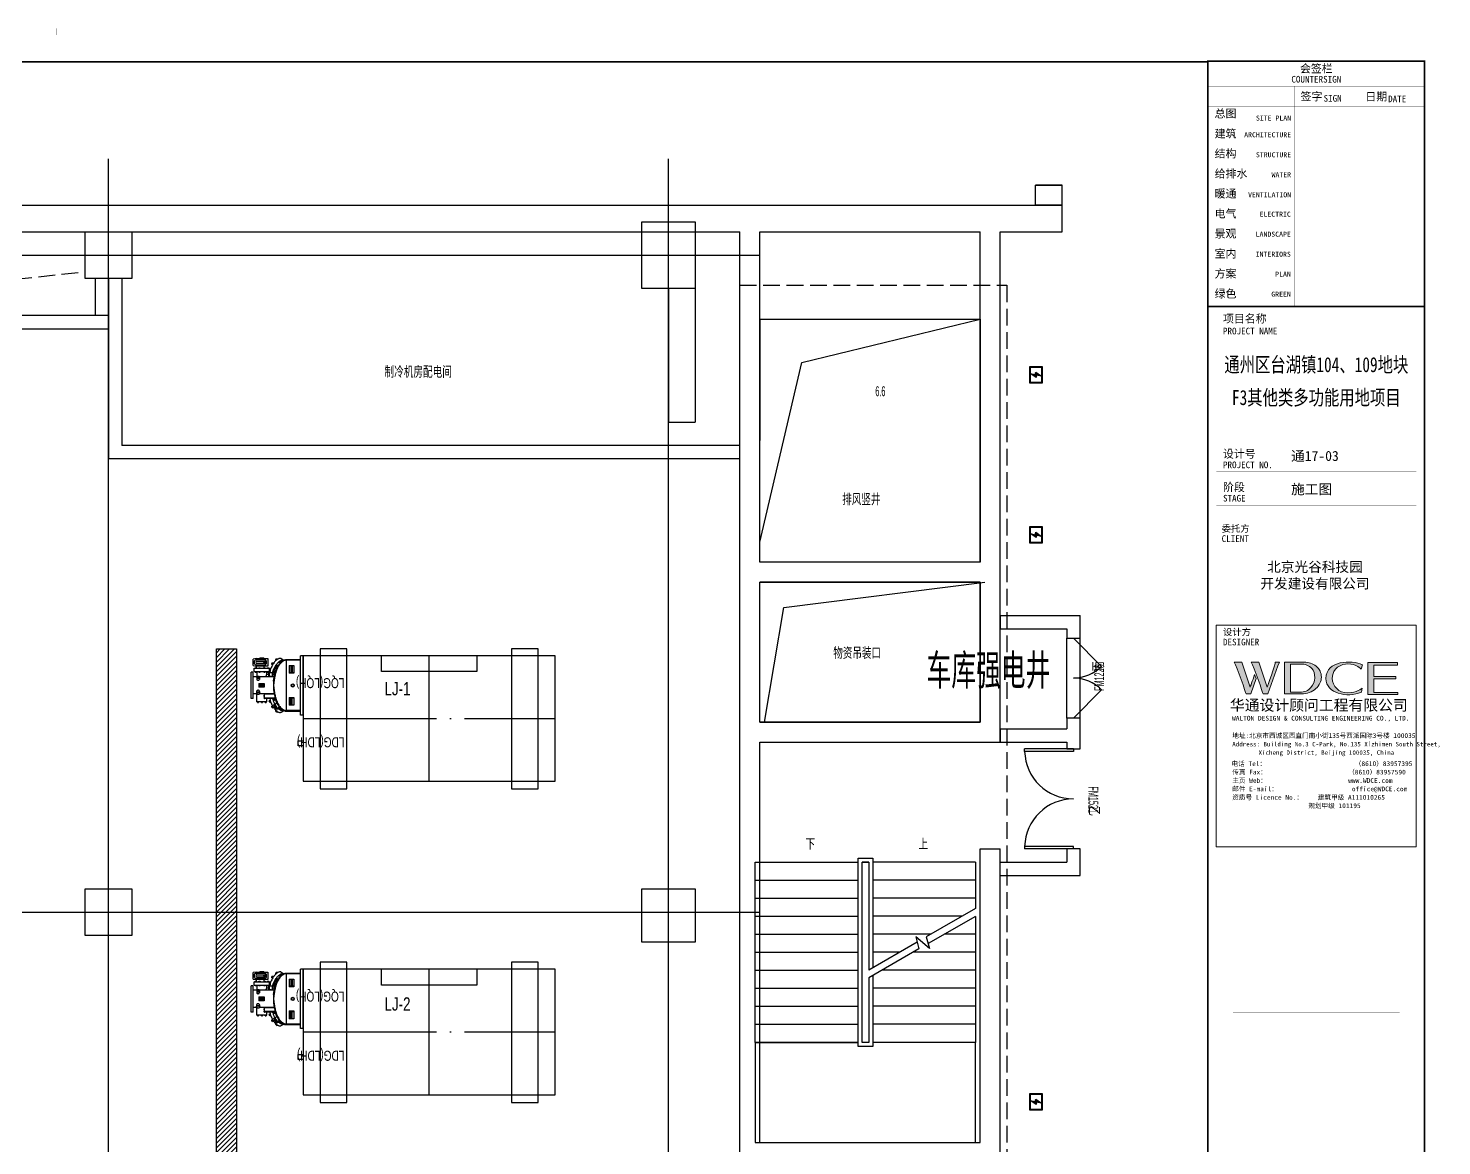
# Model space of a CAD drawing. Extents: x -253824 to 107923, y -224968 to 180578.
# Drawn here: x -233217 to -212017, y 70723 to 87477 of the extents above; entities that cross this region are included whole.
import ezdxf
from ezdxf.enums import TextEntityAlignment as Align

# ---------------------------------------------------------------- set-up
doc = ezdxf.new("R2010")
doc.units = 0
doc.header["$LTSCALE"] = 1000
doc.header["$MEASUREMENT"] = 0
doc.linetypes.add('DASH', pattern=[0.35, 0.25, -0.1])
doc.linetypes.add('DOTE', pattern=[2.42, 2, -0.2, 0.02, -0.2])
doc.layers.get('0').update_dxf_attribs({"linetype": 'CONTINUOUS'})
doc.layers.get('Defpoints').update_dxf_attribs({"linetype": 'CONTINUOUS'})
for name, color, linetype in [('00-风量计算', 6, 'CONTINUOUS'), ('01-标注_符号', 200, 'CONTINUOUS'), ('02-TEXT_房间', 7, 'CONTINUOUS'), ('02-TEXT_门窗', 151, 'CONTINUOUS'), ('A-E_楼梯', 171, 'CONTINUOUS'), ('A-TECH_结构', 21, 'CONTINUOUS'), ('A_STR-砌块墙', 121, 'CONTINUOUS'), ('A_STR-砼墙', 51, 'CONTINUOUS'), ('A_STR-砼柱', 51, 'CONTINUOUS'), ('ACS_COM_BZ', 3, 'CONTINUOUS'), ('DOOR_FIRE', 220, 'CONTINUOUS'), ('DOOR_FIRE_TEXT', 7, 'CONTINUOUS'), ('DOTE', 1, 'CONTINUOUS'), ('M-人防 轮廓', 241, 'CONTINUOUS'), ('交流充电桩', 62, 'CONTINUOUS'), ('改造', 7, 'CONTINUOUS')]:
    doc.layers.add(name, color=color, linetype=linetype)
doc.layers.add('04-不打印_辅助线', color=165, linetype='CONTINUOUS', plot=False)
doc.styles.add('_TCH_DIM', font='SIMPLEX', dxfattribs={"bigfont": 'GBCBIG'})
doc.styles.add('_TCH_SPACE', font='ros.shx', dxfattribs={"width": 0.75, "height": 5, "bigfont": 'jd.shx'})
doc.styles.add('_TCH_WINDOW', font='ros.shx', dxfattribs={"width": 0.65, "height": 3.5, "bigfont": 'jd.shx'})
doc.styles.add('HZF', font='ros.shx', dxfattribs={"width": 0.75, "bigfont": 'jd.shx'})
doc.styles.add('图签信息$0$hwxh', font='STXIHEI.TTF')
doc.styles.add('图签信息$0$华文细黑', font='STXIHEI.TTF', dxfattribs={"height": 10})

# ---------------------------------------------------------------- blocks, each defined once
blk = doc.blocks.new('图框-A1')
for points, const_width in [([(0, 0), (841, 0), (841, 594), (0, 594)], 0.05), ([(766, 584), (25, 584), (25, 10), (766, 10)], 0.5)]:
    blk.add_lwpolyline(points, close=True, dxfattribs=dict(const_width=const_width))
at = {"const_width": 0.05}
blk.add_lwpolyline([(420.5, 594), (420.5, 592)], dxfattribs=at)
blk = doc.blocks.new('图签信息$0$logo2')
h = blk.add_hatch(color=7)
h.paths.add_polyline_path([(19.02, -7.36), (15.84, -7.36), (15.84, -3.97), (18.97, -3.97), (18.97, -4.24), (16.46, -4.24), (16.46, -5.45), (18.81, -5.45), (18.81, -5.69), (16.47, -5.69), (16.47, -7.12), (19.02, -7.12)])
edge = h.paths.add_edge_path()
edge.add_spline(control_points=[(15.26, -4.21), (15.26, -4.21), (15.13, -4.65), (15.13, -4.65), (15.13, -4.65), (14.62, -4.1), (13.73, -4.1), (13.04, -4.1), (12.07, -4.54), (12.08, -5.62), (12.08, -6.49), (12.77, -7.16), (13.73, -7.17), (14.66, -7.17), (15.23, -6.68), (15.23, -6.68), (15.23, -6.68), (15.16, -7.11), (15.16, -7.11), (13.63, -7.7), (11.42, -7.29), (11.41, -5.64), (11.4, -3.72), (14.16, -3.66), (15.26, -4.21)], knot_values=[0, 0, 0, 0, 1, 1, 1, 2, 2, 2, 3, 3, 3, 4, 4, 4, 5, 5, 5, 6, 6, 6, 7, 7, 7, 8, 8, 8, 8], degree=3, periodic=0)
edge = h.paths.add_edge_path(flags=16)
edge.add_spline(control_points=[(10.23, -5.57), (10.23, -5.16), (10.12, -4.83), (9.9, -4.58), (9.63, -4.27), (9.23, -4.12), (8.69, -4.12), (8.69, -4.12), (7.64, -4.12), (7.64, -4.12), (7.64, -4.12), (7.64, -7.1), (7.64, -7.1), (7.64, -7.1), (8.66, -7.1), (8.66, -7.1), (9.13, -7.1), (9.52, -6.93), (9.82, -6.6), (10.09, -6.31), (10.23, -5.96), (10.23, -5.57)], knot_values=[0, 0, 0, 0, 1, 1, 1, 2, 2, 2, 3, 3, 3, 4, 4, 4, 5, 5, 5, 6, 6, 6, 7, 7, 7, 7], degree=3, periodic=0)
edge = h.paths.add_edge_path()
edge.add_spline(control_points=[(10.92, -5.51), (10.92, -5.96), (10.72, -6.37), (10.34, -6.72), (9.92, -7.1), (9.41, -7.29), (8.82, -7.29), (8.82, -7.29), (7.03, -7.29), (7.03, -7.29), (7.03, -7.29), (7.03, -3.92), (7.03, -3.92), (7.03, -3.92), (9.1, -3.92), (9.1, -3.92), (9.59, -3.92), (10.01, -4.06), (10.36, -4.34), (10.73, -4.64), (10.92, -5.03), (10.92, -5.51)], knot_values=[0, 0, 0, 0, 1, 1, 1, 2, 2, 2, 3, 3, 3, 4, 4, 4, 5, 5, 5, 6, 6, 6, 7, 7, 7, 7], degree=3, periodic=0)
at = {"lineweight": 0}
blk.add_lwpolyline([(19.02, -7.36), (15.84, -7.36), (15.84, -3.97), (18.97, -3.97), (18.97, -4.24), (16.46, -4.24), (16.46, -5.45), (18.81, -5.45), (18.81, -5.69), (16.47, -5.69), (16.47, -7.12), (19.02, -7.12), (19.02, -7.36)], dxfattribs=at)
for points, knots in [([(10.92, -5.51), (10.92, -5.96), (10.72, -6.37), (10.34, -6.72), (9.92, -7.1), (9.41, -7.29), (8.82, -7.29), (8.82, -7.29), (7.03, -7.29), (7.03, -7.29), (7.03, -7.29), (7.03, -3.92), (7.03, -3.92), (7.03, -3.92), (9.1, -3.92), (9.1, -3.92), (9.59, -3.92), (10.01, -4.06), (10.36, -4.34), (10.73, -4.64), (10.92, -5.03), (10.92, -5.51)], [0, 0, 0, 0, 1, 1, 1, 2, 2, 2, 3, 3, 3, 4, 4, 4, 5, 5, 5, 6, 6, 6, 7, 7, 7, 7]), ([(10.23, -5.57), (10.23, -5.16), (10.12, -4.83), (9.9, -4.58), (9.63, -4.27), (9.23, -4.12), (8.69, -4.12), (8.69, -4.12), (7.64, -4.12), (7.64, -4.12), (7.64, -4.12), (7.64, -7.1), (7.64, -7.1), (7.64, -7.1), (8.66, -7.1), (8.66, -7.1), (9.13, -7.1), (9.52, -6.93), (9.82, -6.6), (10.09, -6.31), (10.23, -5.96), (10.23, -5.57)], [0, 0, 0, 0, 1, 1, 1, 2, 2, 2, 3, 3, 3, 4, 4, 4, 5, 5, 5, 6, 6, 6, 7, 7, 7, 7]), ([(15.26, -4.21), (15.26, -4.21), (15.13, -4.65), (15.13, -4.65), (15.13, -4.65), (14.62, -4.1), (13.73, -4.1), (13.04, -4.1), (12.07, -4.54), (12.08, -5.62), (12.08, -6.49), (12.77, -7.16), (13.73, -7.17), (14.66, -7.17), (15.23, -6.68), (15.23, -6.68), (15.23, -6.68), (15.16, -7.11), (15.16, -7.11), (13.63, -7.7), (11.42, -7.29), (11.41, -5.64), (11.4, -3.72), (14.16, -3.66), (15.26, -4.21)], [0, 0, 0, 0, 1, 1, 1, 2, 2, 2, 3, 3, 3, 4, 4, 4, 5, 5, 5, 6, 6, 6, 7, 7, 7, 8, 8, 8, 8])]:
    blk.add_open_spline(points, degree=3, knots=knots, dxfattribs=at)
blk = doc.blocks.new('图签信息$0$logo1')
h = blk.add_hatch(color=8)
edge = h.paths.add_edge_path()
edge.add_spline(control_points=[(3.86, -5.21), (3.63, -5.88), (3.39, -6.56), (3.39, -6.56), (3.39, -6.56), (2.5, -3.91), (2.5, -3.91), (2.5, -3.91), (1.8, -3.91), (1.69, -3.91), (2.02, -4.39), (2.95, -7.27), (2.95, -7.27), (2.95, -7.27), (3.44, -7.27), (3.44, -7.27), (3.44, -7.27), (4.03, -5.66), (4.03, -5.66), (4.03, -5.66), (3.86, -5.21), (3.86, -5.21)], knot_values=[0, 0, 0, 0, 1, 1, 1, 2, 2, 2, 3, 3, 3, 4, 4, 4, 5, 5, 5, 6, 6, 6, 7, 7, 7, 7], degree=3, periodic=0)
h = blk.add_hatch(color=7)
edge = h.paths.add_edge_path()
edge.add_spline(control_points=[(6.04, -3.91), (6.09, -4.1), (5.2, -6.56), (5.2, -6.56), (5.2, -6.56), (4.3, -3.91), (4.3, -3.91), (4.3, -3.91), (3.6, -3.91), (3.49, -3.91), (3.82, -4.39), (4.75, -7.27), (4.75, -7.27), (4.75, -7.27), (5.24, -7.27), (5.24, -7.27), (5.24, -7.27), (6.33, -4.3), (6.33, -4.3), (6.33, -4.3), (6.48, -3.91), (6.48, -3.91), (6.48, -3.91), (6.21, -3.91), (6.04, -3.91)], knot_values=[0, 0, 0, 0, 1, 1, 1, 2, 2, 2, 3, 3, 3, 4, 4, 4, 5, 5, 5, 6, 6, 6, 7, 7, 7, 8, 8, 8, 8], degree=3, periodic=0)
at = {"color": 8, "lineweight": 0}
blk.add_open_spline([(3.86, -5.21), (3.63, -5.88), (3.39, -6.56), (3.39, -6.56), (3.39, -6.56), (2.5, -3.91), (2.5, -3.91), (2.5, -3.91), (1.8, -3.91), (1.69, -3.91), (2.02, -4.39), (2.95, -7.27), (2.95, -7.27), (2.95, -7.27), (3.44, -7.27), (3.44, -7.27), (3.44, -7.27), (4.03, -5.66), (4.03, -5.66), (4.03, -5.66), (3.86, -5.21), (3.86, -5.21)], degree=3, knots=[0, 0, 0, 0, 1, 1, 1, 2, 2, 2, 3, 3, 3, 4, 4, 4, 5, 5, 5, 6, 6, 6, 7, 7, 7, 7], dxfattribs=at)
at = {"lineweight": 0}
blk.add_open_spline([(6.04, -3.91), (6.09, -4.1), (5.2, -6.56), (5.2, -6.56), (5.2, -6.56), (4.3, -3.91), (4.3, -3.91), (4.3, -3.91), (3.6, -3.91), (3.49, -3.91), (3.82, -4.39), (4.75, -7.27), (4.75, -7.27), (4.75, -7.27), (5.24, -7.27), (5.24, -7.27), (5.24, -7.27), (6.33, -4.3), (6.33, -4.3), (6.33, -4.3), (6.48, -3.91), (6.48, -3.91), (6.48, -3.91), (6.21, -3.91), (6.04, -3.91)], degree=3, knots=[0, 0, 0, 0, 1, 1, 1, 2, 2, 2, 3, 3, 3, 4, 4, 4, 5, 5, 5, 6, 6, 6, 7, 7, 7, 8, 8, 8, 8], dxfattribs=at)
blk.add_blockref('图签信息$0$logo2', (0, 0))
blk = doc.blocks.new('图签信息$0$时间-logo')
at = {"layer": 'Defpoints', "lineweight": 0}
blk.add_lwpolyline([(0, -23.46), (-21.17, -23.46), (-21.17, 0), (0, 0), (0, -23.46)], dxfattribs=at)
blk.add_blockref('图签信息$0$logo1', (-20.97, 0))
at = {"style": '图签信息$0$hwxh'}
for s, height, p in [('华通设计顾问工程有限公司 ', 1.15, (-19.73, -9.05)), ('WALTON DESIGN & CONSULTING ENGINEERING CO., LTD.', 0.5, (-19.5, -10.1)), ('地址:北京市西城区西直门南小街135号西派国际3号楼 100035', 0.5, (-19.48, -11.94)), ('Address: Building No.3 C-Park, No.135 Xizhimen South Street, ', 0.47, (-19.48, -12.83)), ('Xicheng District, Beijing 100035, China ', 0.47, (-16.69, -13.72)), ('电话 Tel：                        （8610）83957395 ', 0.5, (-19.56, -14.91)), ('传真 Fax：                      （8610）83957590 ', 0.5, (-19.48, -15.8)), ('主页 Web：                      www.WDCE.com ', 0.5, (-19.48, -16.69)), ('资质号 Licence No.：    建筑甲级 A111010265 ', 0.5, (-19.48, -18.47)), ('邮件 E-mail：                    office@WDCE.com ', 0.5, (-19.48, -17.58)), ('   规划甲级 101195', 0.5, (-12.6, -19.36))]:
    blk.add_text(s, height=height, dxfattribs=at).set_placement(p)
blk = doc.blocks.new('图签信息')
at = {"const_width": 0.5}
for points in [[(-65, 574), (-65, 500.5), (0, 500.5), (0, 574)], [(-65, 0), (0, 0), (0, 500.5), (-65, 500.5)]]:
    blk.add_lwpolyline(points, close=True, dxfattribs=at)
at = {"const_width": 0.05}
for points in [[(-65, 566.5), (0, 566.5)], [(-39.14, 566.5), (-39.14, 500.5)], [(-19.1, 566.5), (-19.1, 500.5)], [(-65, 560.5), (0, 560.5)], [(-65, 554.5), (0, 554.5)], [(-65, 548.5), (0, 548.5)], [(-65, 542.5), (0, 542.5)], [(-65, 536.5), (0, 536.5)], [(-65, 530.5), (0, 530.5)], [(-65, 524.5), (0, 524.5)], [(-65, 518.5), (0, 518.5)], [(-65, 512.5), (0, 512.5)], [(-65, 512.5), (0, 512.5)], [(-65, 506.5), (0, 506.5)], [(-65, 500.5), (0, 500.5)], [(-62.5, 450.87), (-2.5, 450.87)], [(-62.5, 440.87), (-2.5, 440.87)], [(-2.5, 407.85), (-2.5, 436.12), (-62.5, 436.12), (-62.5, 407.85)], [(-62.5, 407.85), (-2.5, 407.85)], [(-62.5, 404.92), (-62.5, 227.83)], [(-62.5, 404.92), (-2.5, 404.92)], [(-62.5, 227.83), (-2.5, 227.83), (-2.5, 404.92)], [(-57.5, 338.36), (-7.5, 338.36)], [(-57.5, 288.83), (-7.5, 288.83)]]:
    blk.add_lwpolyline(points, dxfattribs=at)
at = {"ltscale": 0.001, "xscale": 2.834689937531525, "yscale": 2.834689937531525, "zscale": 2.834689937531525}
blk.add_blockref('图签信息$0$时间-logo', (-2.5, 404.92), dxfattribs=at)
at = {"style": '图签信息$0$华文细黑'}
for s, height, p in [('会签栏', 2.4, (-32.5, 573)), ('COUNTERSIGN', 2, (-32.5, 569.6))]:
    blk.add_text(s, height=height, dxfattribs=at).set_placement(p, align=Align.TOP_CENTER)
for s, height, p in [('签字', 2.4, (-37.22, 564.63)), ('日期', 2.4, (-17.79, 564.58)), ('总图', 2.4, (-63, 559.5)), ('SIGN', 2, (-30.32, 563.88)), ('DATE', 2, (-10.96, 563.7)), ('建筑', 2.4, (-63, 553.5)), ('结构', 2.4, (-63, 547.5)), ('给排水', 2.4, (-63, 541.5)), ('暖通', 2.4, (-63, 535.5)), ('电气', 2.4, (-63, 529.5)), ('景观', 2.4, (-63, 523.5)), ('室内', 2.4, (-63, 517.5)), ('方案', 2.4, (-63, 511.5)), ('绿色', 2.4, (-63, 505.5)), ('项目名称', 2.4, (-60.5, 498)), ('PROJECT NAME', 2, (-60.5, 494.08)), ('设计号', 2.4, (-60.54, 457.48)), ('PROJECT NO.', 2, (-60.5, 453.97)), ('阶段', 2.4, (-60.5, 447.47)), ('STAGE', 2, (-60.5, 443.97)), ('委托方', 2, (-60.9, 434.86)), ('CLIENT', 2, (-60.9, 431.86)), ('设计方', 2, (-60.5, 403.83)), ('DESIGNER', 2, (-60.5, 400.83))]:
    blk.add_text(s, height=height, dxfattribs=at).set_placement(p, align=Align.TOP_LEFT)
for s, p in [('SITE PLAN', (-40.06, 557.7)), ('ARCHITECTURE', (-40.06, 552.7)), ('STRUCTURE', (-40.06, 546.7)), ('WATER', (-40.06, 540.7)), ('VENTILATION', (-40.06, 534.7)), ('ELECTRIC', (-40.14, 528.89)), ('LANDSCAPE', (-40.14, 522.89)), ('INTERIORS', (-40.14, 516.89)), ('PLAN', (-40.14, 510.89)), ('GREEN', (-40.14, 504.89))]:
    blk.add_text(s, height=1.5, dxfattribs=at).set_placement(p, align=Align.TOP_RIGHT)
at = {"color": 4, "style": '图签信息$0$华文细黑', "width": 0.75}
for s, p in [('通州区台湖镇104、109地块', (-32.5, 480.78)), ('F3其他类多功能用地项目', (-32.5, 470.91))]:
    blk.add_text(s, height=4.5, dxfattribs=at).set_placement(p, align=Align.CENTER)
at = {"color": 4, "ltscale": 0.001, "char_height": 3, "width": 58.4895, "style": '图签信息$0$华文细黑'}
for s, insert, attachment_point in [('通17-03', (-40.06, 455.51), 4), ('施工图', (-40.06, 445.51), 4), ('北京光谷科技园\\P开发建设有限公司', (-32.9, 419.71), 5)]:
    blk.add_mtext(s, dxfattribs=dict(at, insert=insert, attachment_point=attachment_point))
blk = doc.blocks.new('图签-A1')
at = {"color": 2}
blk.add_blockref('图签信息', (0, 0), dxfattribs=at)
blk = doc.blocks.new('saddwqeqwe')
at = {"layer": '交流充电桩'}
h = blk.add_hatch(color=256, dxfattribs=at)
h.dxf.hatch_style = 1
h.paths.add_polyline_path([(86, 90), (147, 176), (128, 104), (164, 95), (103, 9), (122, 81)])
for points in [[(250, 0), (0, 0), (0, 185), (250, 185)], [(240, 10), (10, 10), (10, 175), (240, 175)]]:
    blk.add_lwpolyline(points, close=True, dxfattribs=at)
blk.add_lwpolyline([(86, 90), (147, 176), (128, 104), (164, 95), (103, 9), (122, 81), (86, 90)], dxfattribs=at)
blk = doc.blocks.new('_FZHK')
blk.add_lwpolyline([(-0.5, -0.5), (0.5, -0.5), (0.5, 0.5), (-0.5, 0.5)], close=True)
blk = doc.blocks.new('l')
at = {"layer": '01-标注_符号', "elevation": 0}
for points in [[(10500, 10235, 0, 0, 0), (10500, 6650, 0, 0, 0), (12200, 6650, 0, 0, 0), (12200, 8600, 40, 0, 0), (12200, 8750, 0, 0, 0)], [(12200, 10235, 0, 0, 0), (12200, 9170, 40, 0, 0), (12200, 9020, 0, 0, 0)]]:
    blk.add_lwpolyline(points, format="xyseb", dxfattribs=at)
at = {"layer": 'A-E_楼梯'}
for p, q in [((9700, 7400), (9700, 10100)), ((9700, 10100), (11240, 10100)), ((11240, 10160), (11460, 10160)), ((11240, 7340), (11240, 10160)), ((11300, 7400), (11300, 10100)), ((11300, 10100), (11400, 10100)), ((11300, 7400), (11300, 10100)), ((11400, 10100), (11300, 10100)), ((11400, 10100), (11400, 8481)), ((11400, 10100), (11400, 8481)), ((11460, 10160), (11460, 8515)), ((13000, 10100), (11460, 10100)), ((13000, 10100), (13000, 9405)), ((9700, 9830), (11240, 9830)), ((13000, 9830), (11460, 9830)), ((9700, 9560), (11240, 9560)), ((13000, 9560), (11460, 9560)), ((13000, 9405), (12264, 8980)), ((9700, 9290), (11240, 9290)), ((12801, 9290), (11460, 9290)), ((13000, 9289), (12291, 8880)), ((13000, 9289), (13000, 7400)), ((9700, 9020), (11240, 9020)), ((12334, 9020), (11460, 9020)), ((12311, 8808), (12105, 8980)), ((12105, 8980), (12153, 8800)), ((12264, 8980), (12311, 8808)), ((13000, 9020), (12534, 9020)), ((9700, 8750), (11240, 8750)), ((12126, 8900), (11400, 8481)), ((12153, 8800), (11400, 8365)), ((11866, 8750), (11460, 8750)), ((13000, 8750), (12066, 8750)), ((9700, 8480), (11240, 8480)), ((13000, 8480), (11598, 8480)), ((11400, 8365), (11400, 7400)), ((11400, 8365), (11400, 7400)), ((11460, 8400), (11460, 7340)), ((9700, 8210), (11240, 8210)), ((13000, 8210), (11460, 8210)), ((9700, 7940), (11240, 7940)), ((13000, 7940), (11460, 7940)), ((9700, 7670), (11240, 7670)), ((13000, 7670), (11460, 7670)), ((9700, 7400), (11240, 7400)), ((9700, 7400), (9700, 5900)), ((11240, 7400), (9700, 7400)), ((11460, 7340), (11240, 7340)), ((11400, 7400), (11300, 7400)), ((11400, 7400), (11300, 7400)), ((13000, 7400), (11460, 7400)), ((13000, 7400), (11460, 7400)), ((13000, 5900), (13000, 7400)), ((9700, 5900), (13000, 5900))]:
    blk.add_line(p, q, dxfattribs=at)
at = {"layer": 'A-TECH_结构', "linetype": 'DASH'}
blk.add_lwpolyline([(-2625, 18300), (-2444, 18728), (-400, 18950)], dxfattribs=at)
at = {"layer": 'A-TECH_结构'}
for points in [[(9771, 18244), (13071, 18244), (13070, 14600), (9770, 14600)], [(9770, 14300), (13070, 14300), (13070, 12200), (9770, 12200)]]:
    blk.add_lwpolyline(points, close=True, dxfattribs=at)
for points in [[(9770, 14900), (10398, 17595), (13071, 18244)], [(9770, 14300), (13070, 14300), (13070, 12200), (9770, 12200), (9770, 14300)], [(9840, 12200), (10127, 13919), (13140, 14300)]]:
    blk.add_lwpolyline(points, dxfattribs=at)
at = {"layer": 'A_STR-砌块墙'}
for p, q in [((-200, 18850), (-200, 18300)), ((0, 18300), (-5350, 18300)), ((-5350, 18100), (0, 18100)), ((13370, 13800), (14570, 13800)), ((13370, 13800), (13370, 13600)), ((14570, 13462), (14570, 13800)), ((13370, 13600), (14370, 13600)), ((14370, 13600), (14370, 13462)), ((14370, 13462), (14570, 13462)), ((13370, 12100), (14370, 12100)), ((13370, 12100), (13370, 11900)), ((14570, 12262), (14370, 12262)), ((14370, 12262), (14370, 12100)), ((14570, 12000), (14570, 12262)), ((13370, 11900), (14370, 11900)), ((14370, 11900), (14370, 11800)), ((14570, 11800), (14570, 12000)), ((14370, 11800), (14570, 11800)), ((14570, 10300), (14370, 10300)), ((14370, 10300), (14370, 10100)), ((14570, 9900), (14570, 10300)), ((13370, 10100), (14370, 10100)), ((13370, 9900), (14570, 9900))]:
    blk.add_line(p, q, dxfattribs=at)
at = {"layer": 'A_STR-砼墙'}
for p, q in [((13900, 19950), (13900, 20250)), ((13900, 20250), (14300, 20250)), ((13900, 19950), (13900, 20250)), ((14300, 20250), (13900, 20250)), ((14300, 19550), (14300, 20250)), ((14300, 19950), (14300, 20250)), ((-8253, 19950), (9620, 19950)), ((9620, 19950), (13220, 19950)), ((13220, 19950), (13900, 19950)), ((14300, 19950), (13900, 19950)), ((13900, 19950), (14300, 19950)), ((-8253, 19550), (9470, 19550)), ((9470, 14450), (9470, 19550)), ((9770, 14600), (9770, 19550)), ((9770, 19550), (13070, 19550)), ((13070, 14600), (13070, 19550)), ((13370, 14450), (13370, 19550)), ((13370, 19550), (14300, 19550)), ((8400, 18700), (8400, 16700)), ((8800, 18700), (8800, 16700)), ((8400, 16700), (8800, 16700)), ((9470, 12050), (9470, 14450)), ((13070, 14600), (9770, 14600)), ((13370, 11900), (13370, 14450)), ((13070, 14300), (9770, 14300)), ((9770, 12200), (9770, 14300)), ((13070, 12200), (13070, 14300)), ((9770, 12200), (13070, 12200)), ((9470, 5600), (9470, 12050)), ((9770, 5900), (9770, 11900)), ((9770, 11900), (13370, 11900)), ((13070, 10000), (13070, 10300)), ((13070, 10300), (13370, 10300)), ((13370, 10000), (13370, 10300)), ((13070, 5900), (13070, 10000)), ((13370, 5600), (13370, 10000)), ((9770, 5900), (13070, 5900))]:
    blk.add_line(p, q, dxfattribs=at)
at = {"layer": 'DOOR_FIRE'}
for p, q in [((14370, 12262), (14370, 13462)), ((14470, 13462), (14894, 13037)), ((14570, 12262), (14570, 13462)), ((14470, 12262), (14894, 12686)), ((14470, 11800), (13739, 11800)), ((13739, 11763), (13739, 11800)), ((14470, 11763), (13739, 11763)), ((14470, 11800), (14470, 11763)), ((14470, 10338), (13739, 10338)), ((13739, 10338), (13739, 10300)), ((14470, 10300), (13739, 10300)), ((14470, 10300), (14470, 10338))]:
    blk.add_line(p, q, dxfattribs=at)
for centre, radius, start, end in [((14470, 13462), 600, 270, 315), ((14470, 12262), 600, 45, 90), ((14470, 11781), 731, 181.4693, 270), ((14470, 10319), 731, 90, 178.5307)]:
    blk.add_arc(centre, radius, start, end, dxfattribs=at)
at = {"layer": 'DOTE'}
for p, q in [((0, -1506), (0, 20645)), ((8400, -1506), (8400, 20645)), ((-17685, 19200), (9770, 19200)), ((-17685, 9350), (9770, 9350))]:
    blk.add_line(p, q, dxfattribs=at)
at = {"layer": 'M-人防 轮廓', "color": 6, "linetype": 'DASH'}
blk.add_lwpolyline([(13470, 5500), (9470, 5500), (9470, 18750), (13470, 18750)], close=True, dxfattribs=at)
at = {"layer": 'A_STR-砼柱', "extrusion": (0, 0, -1), "rotation": 270}
for p, xscale, yscale, zscale in [((0, 19200), 699.9999999999127, 699.9999999999127, -699.9999999999127), ((-8400, 19200), 1000.000000000073, 800.0000000005239, -800.0000000005236), ((0, 9350), 700.0000000000509, 700.0000000000509, -700.0000000000491), ((-8400, 9300), 800.0000000048749, 800.0000000048749, -800.0000000048749)]:
    blk.add_blockref('_FZHK', p, dxfattribs=dict(at, xscale=xscale, yscale=yscale, zscale=zscale))
at = {"layer": '交流充电桩', "rotation": 90}
for p in [(14000, 17283), (14000, 14883), (14000, 6383)]:
    blk.add_blockref('saddwqeqwe', p, dxfattribs=at)
at = {"layer": '01-标注_符号', "color": 7, "style": '_TCH_DIM'}
for s, p in [('下', (10453, 10287)), ('上', (12148, 10287))]:
    blk.add_text(s, height=169, dxfattribs=at).set_placement(p)
at = {"layer": '02-TEXT_房间', "style": '_TCH_SPACE', "width": 0.75}
blk.add_text('排风竖井', height=173.6, rotation=0, dxfattribs=at).set_placement((11004, 15453, 0))
blk.add_text('物资吊装口', height=173.6, dxfattribs=at).set_placement((10869, 13149, 0))
at = {"layer": '02-TEXT_房间', "color": 1, "style": '_TCH_SPACE', "width": 0.75}
blk.add_text('车库强电井', height=520.9, dxfattribs=at).set_placement((12268, 12704))
at = {"layer": '02-TEXT_门窗', "style": '_TCH_WINDOW'}
for s, height, width, p in [('丙', 174, 0.65, (14932, 12965)), ('FM1220', 148.8, 0.458824, (14932, 12668))]:
    blk.add_text(s, height=height, rotation=90, dxfattribs=dict(at, width=width)).set_placement(p)
at = {"layer": '04-不打印_辅助线', "style": '_TCH_SPACE', "width": 0.529412}
blk.add_text('6.6', height=148.7, rotation=0, dxfattribs=at).set_placement((11500, 17088))
at = {"layer": 'DOOR_FIRE_TEXT', "style": '_TCH_WINDOW'}
for s, height, width, p in [('FM1521', 148.8, 0.458824, (14696, 11238)), ('乙', 174, 0.65, (14696, 10941))]:
    blk.add_text(s, height=height, rotation=270, dxfattribs=dict(at, width=width)).set_placement(p)
blk = doc.blocks.new('A$C10EC794D')
at = {"color": 1, "linetype": 'Continuous'}
for p, q in [((-32, -383), (-32, 383)), ((0, 383), (-32, 383)), ((0, -383), (0, 383)), ((-607, 345), (-643, 339)), ((-643, 256), (-643, 339)), ((-643, 256), (-607, 250)), ((-631, 178), (-631, 220)), ((-631, 220), (-431, 220)), ((-610, 332), (-625, 318)), ((-625, 277), (-625, 318)), ((-625, 277), (-610, 262)), ((-619, 220), (-619, 228)), ((-619, 228), (-600, 228)), ((-614, 228), (-614, 220)), ((-610, 332), (-490, 332)), ((-490, 262), (-610, 262)), ((-607, 345), (-455, 345)), ((-455, 250), (-607, 250)), ((-605, 228), (-605, 220)), ((-600, 220), (-600, 250)), ((-600, 228), (-600, 220)), ((-595, 312), (-495, 312)), ((-495, 282), (-595, 282)), ((-572, 228), (-572, 220)), ((-572, 228), (-555, 228)), ((-570, 220), (-570, 228)), ((-561, 228), (-561, 220)), ((-557, 355), (-557, 345)), ((-557, 355), (-505, 355)), ((-555, 228), (-555, 220)), ((-506, 228), (-506, 220)), ((-506, 228), (-490, 228)), ((-505, 345), (-505, 355)), ((-500, 228), (-500, 250)), ((-498, 220), (-498, 228)), ((-475, 318), (-490, 332)), ((-490, 262), (-475, 277)), ((-490, 228), (-490, 220)), ((-490, 228), (-490, 220)), ((-475, 318), (-475, 277)), ((-462, 228), (-462, 220)), ((-462, 228), (-443, 228)), ((-461, 228), (-461, 220)), ((-455, 345), (-455, 250)), ((-455, 228), (-455, 220)), ((-446, 220), (-446, 228)), ((-444, 228), (-444, 220)), ((-443, 220), (-443, 228)), ((-431, 213), (-423, 221)), ((-431, 178), (-431, 220)), ((-420, 206), (-431, 212)), ((-431, 198), (-424, 194)), ((-423, 221), (-418, 219)), ((-423, 221), (-417, 218)), ((-418, 219), (-416, 218)), ((-402, 270), (-401, 280)), ((-402, 270), (-394, 265)), ((-401, 280), (-393, 291)), ((-401, 280), (-389, 273)), ((-381, 284), (-393, 291)), ((-393, 291), (-386, 291)), ((-386, 291), (-379, 287)), ((-386, 171), (-383, 183)), ((-383, 183), (-378, 188)), ((-376, 178), (-383, 183)), ((-365, 221), (-378, 187)), ((-378, 187), (-372, 165)), ((-345, 234), (-365, 221)), ((-353, 250), (-354, 240)), ((-354, 240), (-344, 234)), ((-353, 250), (-344, 261)), ((-353, 250), (-338, 241)), ((-352, 329), (-344, 341)), ((-351, 320), (-352, 329)), ((-352, 329), (-345, 325)), ((-351, 320), (-350, 320)), ((-341, 220), (-345, 234)), ((-345, 234), (-336, 231)), ((-344, 341), (-336, 344)), ((-344, 341), (-333, 334)), ((-344, 261), (-337, 262)), ((-330, 252), (-344, 261)), ((-338, 241), (-339, 232)), ((-330, 252), (-338, 241)), ((-337, 262), (-324, 253)), ((-337, 231), (-335, 231)), ((-327, 338), (-336, 344)), ((-324, 252), (-330, 252)), ((-296, 311), (-303, 299)), ((-302, 291), (-303, 299)), ((-303, 299), (-294, 293)), ((-302, 291), (-298, 288)), ((-296, 311), (-288, 314)), ((-296, 311), (-283, 303)), ((-277, 308), (-288, 314)), ((-282, 346), (-249, 325)), ((-212, -333), (-212, 333)), ((-212, 333), (-32, 333)), ((-32, 325), (-212, 325)), ((-179, 256), (-179, 156)), ((-179, 256), (-119, 256)), ((-157, 250), (-157, 171)), ((-157, 250), (-141, 250)), ((-157, 224), (-141, 224)), ((-141, 250), (-141, 171)), ((-119, 256), (-119, 156)), ((-671, -170), (-671, 170)), ((-645, 170), (-671, 170)), ((-645, -170), (-645, 170)), ((-596, 110), (-645, 110)), ((-631, 178), (-431, 178)), ((-619, 172), (-619, 178)), ((-619, 172), (-600, 172)), ((-614, 178), (-614, 172)), ((-605, 178), (-605, 172)), ((-600, 178), (-600, 172)), ((-596, 178), (-596, 77)), ((-588, 120), (-596, 111)), ((-596, 111), (-588, 101)), ((-588, 94), (-596, 104)), ((-588, 120), (-572, 120)), ((-588, 101), (-588, 94)), ((-572, 101), (-588, 101)), ((-588, 94), (-572, 94)), ((-572, 178), (-572, 172)), ((-572, 172), (-555, 172)), ((-564, 111), (-572, 120)), ((-572, 101), (-564, 111)), ((-572, 94), (-564, 104)), ((-572, 94), (-572, 101)), ((-571, 25), (-571, -25)), ((-571, 25), (-501, 25)), ((-570, 172), (-570, 178)), ((-564, 111), (-564, 77)), ((-372, 110), (-564, 110)), ((-561, 178), (-561, 172)), ((-561, -8), (-561, 8)), ((-561, 8), (-511, 8)), ((-555, 178), (-555, 172)), ((-511, 8), (-511, -8)), ((-506, 178), (-506, 172)), ((-506, 172), (-490, 172)), ((-501, 25), (-501, -25)), ((-498, 172), (-498, 178)), ((-490, 178), (-490, 172)), ((-466, 144), (-466, 178)), ((-466, 144), (-444, 144)), ((-462, 178), (-462, 172)), ((-462, 172), (-443, 172)), ((-461, 178), (-461, 172)), ((-455, 178), (-455, 172)), ((-446, 172), (-446, 178)), ((-444, 178), (-444, 172)), ((-444, 157), (-444, 110)), ((-443, 172), (-443, 178)), ((-439, 162), (-439, 110)), ((-399, 162), (-439, 162)), ((-439, 116), (-426, 116)), ((-399, 112), (-439, 112)), ((-426, 112), (-426, 120)), ((-426, 120), (-412, 120)), ((-422, 120), (-422, 112)), ((-416, 120), (-416, 112)), ((-412, 120), (-412, 112)), ((-412, 116), (-399, 116)), ((-399, 162), (-399, 110)), ((-394, 157), (-394, 110)), ((-394, 144), (-366, 144)), ((-386, 171), (-372, 162)), ((-372, 165), (-358, 175)), ((-371, 165), (-372, 162)), ((-362, 161), (-372, 165)), ((-372, 162), (-367, 159)), ((-370, 119), (-371, 119)), ((-371, 115), (-371, 115)), ((-368, 137), (-366, 144)), ((-368, 133), (-368, 133)), ((-367, 159), (-364, 162)), ((-366, 144), (-366, 144)), ((-366, 144), (-366, 144)), ((-119, 162), (-179, 162)), ((-119, 156), (-179, 156)), ((-141, 175), (-157, 175)), ((-157, 171), (-141, 171)), ((-151, 11), (-132, 22)), ((-151, 11), (-151, -11)), ((-132, 17), (-146, 8)), ((-146, -8), (-146, 8)), ((-132, 22), (-113, 11)), ((-118, 8), (-132, 17)), ((-118, 8), (-118, -8)), ((-113, -11), (-113, 11)), ((-645, -170), (-671, -170)), ((-599, -110), (-645, -110)), ((-602, -99), (-591, -85)), ((-591, -92), (-602, -106)), ((-602, -106), (-602, -99)), ((-602, -106), (-591, -119)), ((-599, -77), (-599, -95)), ((-596, -212), (-596, -113)), ((-591, -85), (-591, -92)), ((-591, -85), (-569, -85)), ((-591, -92), (-569, -92)), ((-569, -119), (-591, -119)), ((-501, -25), (-571, -25)), ((-569, -92), (-569, -85)), ((-569, -85), (-558, -99)), ((-558, -106), (-569, -92)), ((-569, -119), (-558, -106)), ((-561, -8), (-511, -8)), ((-561, -77), (-561, -95)), ((-374, -110), (-561, -110)), ((-558, -99), (-558, -106)), ((-501, -134), (-503, -140)), ((-503, -140), (-501, -140)), ((-502, -167), (-502, -161)), ((-502, -161), (-362, -161)), ((-502, -167), (-360, -167)), ((-501, -129), (-500, -128)), ((-501, -142), (-501, -129)), ((-501, -130), (-501, -133)), ((-501, -130), (-501, -130)), ((-500, -143), (-501, -142)), ((-500, -110), (-500, -161)), ((-500, -110), (-374, -110)), ((-500, -143), (-500, -128)), ((-500, -128), (-500, -128)), ((-500, -143), (-500, -143)), ((-363, -170), (-499, -170)), ((-466, -212), (-466, -170)), ((-444, -110), (-444, -110)), ((-439, -110), (-439, -110)), ((-399, -110), (-399, -110)), ((-394, -110), (-394, -110)), ((-385, -170), (-386, -171)), ((-383, -183), (-386, -171)), ((-383, -183), (-368, -174)), ((-369, -170), (-368, -174)), ((-356, -181), (-369, -189)), ((-368, -174), (-359, -183)), ((-362, -161), (-362, -161)), ((-359, -183), (-356, -181)), ((-356, -181), (-356, -181)), ((-179, -156), (-119, -156)), ((-179, -156), (-179, -256)), ((-179, -162), (-119, -162)), ((-157, -171), (-141, -171)), ((-157, -250), (-157, -171)), ((-157, -175), (-141, -175)), ((-132, -22), (-151, -11)), ((-146, -8), (-132, -17)), ((-141, -250), (-141, -171)), ((-132, -17), (-118, -8)), ((-113, -11), (-132, -22)), ((-119, -156), (-119, -256)), ((-466, -212), (-596, -212)), ((-588, -220), (-588, -212)), ((-588, -220), (-574, -220)), ((-584, -212), (-584, -220)), ((-577, -220), (-577, -212)), ((-574, -220), (-574, -212)), ((-538, -220), (-538, -212)), ((-538, -220), (-524, -220)), ((-534, -220), (-534, -212)), ((-528, -212), (-528, -220)), ((-524, -220), (-524, -212)), ((-488, -220), (-488, -212)), ((-488, -220), (-474, -220)), ((-485, -220), (-485, -212)), ((-478, -220), (-478, -212)), ((-474, -212), (-474, -220)), ((-424, -194), (-435, -201)), ((-431, -213), (-435, -201)), ((-431, -213), (-420, -206)), ((-423, -221), (-431, -213)), ((-417, -218), (-423, -221)), ((-418, -219), (-423, -221)), ((-416, -218), (-418, -219)), ((-394, -265), (-402, -270)), ((-401, -280), (-402, -270)), ((-389, -273), (-401, -280)), ((-393, -291), (-401, -280)), ((-393, -291), (-381, -284)), ((-386, -291), (-393, -291)), ((-379, -287), (-386, -291)), ((-374, -192), (-383, -183)), ((-365, -243), (-378, -251)), ((-372, -263), (-378, -251)), ((-359, -183), (-374, -192)), ((-374, -192), (-369, -189)), ((-372, -263), (-358, -254)), ((-352, -294), (-372, -263)), ((-362, -246), (-365, -243)), ((-365, -243), (-362, -248)), ((-336, -230), (-362, -246)), ((-362, -248), (-361, -249)), ((-361, -249), (-358, -254)), ((-361, -249), (-361, -249)), ((-358, -254), (-349, -269)), ((-339, -231), (-354, -240)), ((-354, -241), (-354, -240)), ((-339, -285), (-352, -294)), ((-339, -313), (-352, -294)), ((-352, -329), (-351, -320)), ((-345, -325), (-352, -329)), ((-344, -341), (-352, -329)), ((-350, -320), (-351, -320)), ((-349, -269), (-348, -270)), ((-348, -270), (-339, -285)), ((-333, -334), (-344, -341)), ((-336, -344), (-344, -341)), ((-338, -231), (-339, -231)), ((-339, -231), (-339, -232)), ((-339, -285), (-333, -294)), ((-326, -304), (-339, -313)), ((-336, -344), (-327, -338)), ((-333, -294), (-332, -295)), ((-332, -295), (-331, -296)), ((-305, -280), (-331, -297)), ((-331, -296), (-326, -304)), ((-328, -300), (-302, -284)), ((-326, -304), (-328, -300)), ((-302, -291), (-303, -299)), ((-294, -293), (-303, -299)), ((-296, -311), (-303, -299)), ((-298, -288), (-302, -291)), ((-283, -303), (-296, -311)), ((-296, -311), (-288, -314)), ((-288, -314), (-277, -308)), ((-282, -346), (-249, -325)), ((-32, -325), (-212, -325)), ((-212, -333), (-32, -333)), ((-119, -256), (-179, -256)), ((-141, -224), (-157, -224)), ((-157, -250), (-141, -250)), ((0, -383), (-32, -383))]:
    blk.add_line(p, q, dxfattribs=at)
for centre, radius in [((-495, 298), 10), ((-132, 0), 19)]:
    blk.add_circle(centre, radius, dxfattribs=at)
for centre, radius, start, end in [((-595, 298), 15, 90, 270), ((-495, 298), 15, 270, 90), ((-204, 141), 227, 159.9592, 160.4597), ((-147, 116), 288, 144.3621, 147.116), ((-439, 157), 5, 90, 180), ((-439, 108), 5, 90, 156.299), ((-345, 167), 81.9, 180.1848, 183.3537), ((-399, 157), 5, 0, 90), ((-399, 108), 5, 23.6322, 90), ((-299, 146), 93.9, 178.3268, 178.9736), ((-307, 146), 86.3, 178.9392, 181.4302), ((-275, 145), 118, 173.8802, 174.0307), ((268, 0), 651, 175.1578, 180.0073), ((5352, -824), 5799, 170.462, 170.7364), ((-499, -167), 3, 180, 270), ((-504, -133), 2.5, 345.5792, 0), ((-431, -99), 52.8, 191.127, 191.6983), ((-439, -108), 5, 203.701, 210.6364), ((-399, -108), 5, 329.3636, 336.299), ((268, 0), 651, 179.9927, 189.6821), ((-363, -167), 3, 270, 350.7608), ((-204, -141), 227, 199.5413, 200.0409), ((-146, -116), 289, 212.89, 215.6319), ((-109, -93), 293, 210.3411, 211.2334), ((-167, -181), 201, 214.9174, 215.2586)]:
    blk.add_arc(centre, radius, start, end, dxfattribs=at)
for points, knots in [([(-424, 192), (-425, 188), (-426, 180), (-427, 171), (-427, 167)], [0, 0, 0, 0, 0.525292, 1, 1, 1, 1]), ([(-417, 216), (-418, 214), (-421, 206), (-423, 198), (-424, 192)], [0, 0, 0, 0, 0.260451, 1, 1, 1, 1]), ([(-389, 273), (-395, 264), (-405, 246), (-413, 228), (-417, 218)], [0, 0, 0, 0, 0.510036, 1, 1, 1, 1]), ([(-392, 157), (-392, 162), (-390, 172), (-385, 194), (-373, 221), (-355, 253), (-337, 278), (-321, 295), (-309, 306), (-297, 315), (-286, 322), (-275, 326), (-265, 329), (-256, 328), (-251, 326), (-249, 325)], [0, 0, 0, 0, 0.0608908, 0.1275467, 0.2738944, 0.4291594, 0.58197, 0.6540036, 0.7214246, 0.7832085, 0.8386113, 0.8872919, 0.9294927, 0.9663273, 0.9956638, 0.9956638, 0.9956638, 0.9956638]), ([(-350, 320), (-356, 315), (-367, 303), (-376, 291), (-381, 284)], [0, 0, 0, 0, 0.484259, 1, 1, 1, 1]), ([(-366, 145), (-363, 158), (-354, 190), (-335, 235), (-310, 277), (-285, 303), (-264, 318), (-247, 327), (-230, 332), (-218, 333), (-212, 333)], [0, 0, 0, 0, 0.119422, 0.295537, 0.471653, 0.647769, 0.735827, 0.823884, 0.911942, 1, 1, 1, 1]), ([(-212, 325), (-217, 325), (-227, 324), (-243, 319), (-259, 312), (-276, 300), (-292, 284), (-307, 264), (-322, 241), (-336, 213), (-348, 180), (-355, 157), (-358, 144)], [0, 0, 0, 0, 0.061246, 0.126052, 0.197588, 0.277873, 0.367976, 0.468719, 0.581043, 0.706046, 0.84501, 1, 1, 1, 1]), ([(-332, 335), (-334, 334), (-340, 329), (-346, 324), (-350, 320)], [0, 0, 0, 0, 0.237048, 1, 1, 1, 1]), ([(-282, 346), (-284, 346), (-287, 348), (-292, 349), (-298, 349), (-307, 348), (-318, 344), (-327, 338), (-332, 335)], [0, 0, 0, 0, 0.095622, 0.195163, 0.301814, 0.418044, 0.684537, 1, 1, 1, 1]), ([(-596, 104), (-596, 103), (-596, 101), (-594, 98), (-591, 95), (-589, 94), (-588, 94)], [0, 0, 0, 0, 0.222802, 0.459353, 0.717994, 1, 1, 1, 1]), ([(-596, 77), (-596, 77), (-596, 75), (-594, 72), (-591, 69), (-586, 67), (-582, 66), (-580, 66)], [0, 0, 0, 0, 0.103596, 0.210946, 0.445706, 0.712532, 1, 1, 1, 1]), ([(-588, 94), (-587, 94), (-585, 93), (-582, 92), (-580, 92)], [0, 0, 0, 0, 0.243034, 1, 1, 1, 1]), ([(-580, 92), (-579, 92), (-577, 92), (-574, 93), (-572, 94)], [0, 0, 0, 0, 0.255626, 1, 1, 1, 1]), ([(-580, 66), (-578, 66), (-574, 67), (-569, 69), (-566, 72), (-564, 75), (-564, 77), (-564, 77)], [0, 0, 0, 0, 0.287468, 0.554294, 0.789054, 0.896404, 1, 1, 1, 1]), ([(-572, 94), (-571, 94), (-569, 95), (-566, 98), (-564, 101), (-564, 103), (-564, 104)], [0, 0, 0, 0, 0.282006, 0.540647, 0.777198, 1, 1, 1, 1]), ([(-466, 144), (-466, 144), (-466, 144), (-466, 144), (-466, 144), (-466, 144), (-467, 143), (-467, 143), (-468, 142), (-469, 140), (-470, 139), (-471, 137), (-473, 133), (-475, 129), (-478, 123), (-481, 117), (-482, 112), (-483, 110)], [0, 0, 0, 0, 0.001355, 0.005401, 0.012105, 0.021435, 0.033331, 0.047715, 0.083621, 0.128403, 0.181249, 0.241337, 0.307881, 0.457509, 0.625233, 0.807196, 1, 1, 1, 1]), ([(-444, 115), (-444, 115), (-444, 115), (-443, 116), (-442, 116), (-441, 116), (-440, 116), (-439, 116)], [0, 0, 0, 0, 0.116802, 0.212809, 0.33455, 0.642085, 1, 1, 1, 1]), ([(-394, 115), (-394, 115), (-394, 115), (-395, 116), (-396, 116), (-397, 116), (-398, 116), (-399, 116)], [0, 0, 0, 0, 0.116776, 0.212722, 0.334409, 0.641974, 1, 1, 1, 1]), ([(-393, 149), (-393, 150), (-393, 152), (-393, 155), (-392, 157)], [0, 0, 0, 0, 0.2434, 1, 1, 1, 1]), ([(-381, 55), (-381, 55), (-381, 55), (-381, 56), (-380, 57), (-380, 59), (-380, 60), (-380, 62), (-379, 64), (-379, 66), (-379, 68), (-378, 71), (-378, 74), (-377, 77), (-377, 81), (-376, 85), (-375, 90), (-374, 96), (-373, 101), (-373, 106), (-372, 112), (-371, 117), (-370, 122), (-369, 126), (-369, 130), (-368, 134), (-367, 137), (-367, 140), (-367, 142), (-366, 144), (-366, 144), (-366, 145), (-366, 145)], [0, 0, 0, 0, 0.002958, 0.01109, 0.023298, 0.038623, 0.056153, 0.075451, 0.096445, 0.119368, 0.144538, 0.172567, 0.204293, 0.240834, 0.283664, 0.334435, 0.391558, 0.45074, 0.51066, 0.570436, 0.629185, 0.686039, 0.740166, 0.790781, 0.837165, 0.878675, 0.914755, 0.944927, 0.968785, 0.986056, 0.996503, 1, 1, 1, 1]), ([(-375, 0), (-375, 1), (-375, 2), (-375, 4), (-375, 6), (-375, 9), (-375, 12), (-375, 15), (-375, 18), (-375, 22), (-374, 27), (-374, 31), (-374, 36), (-374, 42), (-373, 48), (-373, 53), (-373, 55)], [0, 0, 0, 0, 0.034986, 0.070927, 0.111699, 0.157443, 0.209092, 0.266088, 0.32989, 0.400522, 0.477266, 0.562663, 0.654459, 0.757403, 0.871685, 1, 1, 1, 1]), ([(-373, -55), (-373, -53), (-373, -48), (-374, -42), (-374, -36), (-374, -30), (-374, -25), (-375, -21), (-375, -17), (-375, -13), (-375, -10), (-375, -7), (-375, -4), (-375, -2), (-375, -1), (-375, 0)], [0, 0, 0, 0, 0.132867, 0.251311, 0.358477, 0.453849, 0.541735, 0.622593, 0.695574, 0.761736, 0.820494, 0.873828, 0.92065, 0.962265, 1, 1, 1, 1]), ([(-358, 144), (-360, 135), (-364, 116), (-369, 86), (-372, 66), (-373, 55)], [0, 0, 0, 0, 0.315275, 0.648639, 1, 1, 1, 1]), ([(-373, 55), (-373, 55), (-373, 55), (-373, 55), (-373, 55), (-373, 55)], [0, 0, 0, 0, 0.110919, 0.442776, 1, 1, 1, 1]), ([(-373, 55), (-373, 55), (-373, 55), (-373, 55), (-373, 55), (-373, 55)], [0, 0, 0, 0, 0.110055, 0.440137, 1, 1, 1, 1]), ([(-358, 145), (-358, 145), (-358, 145), (-358, 145), (-358, 145), (-358, 145)], [0, 0, 0, 0, 0.55218, 0.887912, 1, 1, 1, 1]), ([(-358, 145), (-358, 145), (-358, 145), (-358, 145), (-358, 145), (-358, 145)], [0, 0, 0, 0, 0.549368, 0.887333, 1, 1, 1, 1]), ([(-580, -63), (-582, -63), (-587, -64), (-593, -67), (-598, -72), (-599, -76), (-599, -77)], [0, 0, 0, 0, 0.281771, 0.548959, 0.789451, 1, 1, 1, 1]), ([(-561, -77), (-561, -76), (-562, -72), (-567, -67), (-573, -64), (-578, -63), (-580, -63)], [0, 0, 0, 0, 0.210554, 0.451048, 0.718232, 1, 1, 1, 1]), ([(-427, -170), (-427, -171), (-427, -179), (-425, -187), (-424, -192)], [0, 0, 0, 0, 0.233544, 1, 1, 1, 1]), ([(-362, -241), (-369, -229), (-378, -211), (-386, -187), (-389, -176), (-391, -170)], [0, 0, 0, 0, 0.526014, 0.772115, 1, 1, 1, 1]), ([(-374, -110), (-374, -110), (-374, -110), (-374, -110), (-371, -122), (-369, -134), (-366, -145), (-363, -158), (-354, -190), (-335, -235), (-310, -277), (-285, -303), (-264, -318), (-247, -327), (-230, -332), (-218, -333), (-212, -333)], [-0.104557, -0.104557, -0.104557, -0.104557, -0.103123, -0.103123, -0.103123, 0, 0, 0, 0.119422, 0.295537, 0.471653, 0.647769, 0.735827, 0.823884, 0.911942, 1, 1, 1, 1]), ([(-373, -55), (-372, -66), (-369, -86), (-364, -116), (-360, -135), (-358, -145)], [0, 0, 0, 0, 0.351231, 0.686344, 1, 1, 1, 1]), ([(-373, -55), (-373, -55), (-373, -55), (-373, -55), (-373, -55), (-373, -55)], [0, 0, 0, 0, 0.110919, 0.442776, 1, 1, 1, 1]), ([(-373, -55), (-373, -55), (-373, -55), (-373, -55), (-373, -55), (-373, -55)], [0, 0, 0, 0, 0.110055, 0.440137, 1, 1, 1, 1]), ([(-358, -145), (-355, -157), (-348, -180), (-336, -213), (-322, -241), (-307, -264), (-292, -284), (-276, -300), (-259, -312), (-243, -319), (-227, -324), (-217, -325), (-212, -325)], [0, 0, 0, 0, 0.15495, 0.29393, 0.419024, 0.531447, 0.632248, 0.722364, 0.802624, 0.874092, 0.938811, 1, 1, 1, 1]), ([(-358, -145), (-358, -145), (-358, -145), (-358, -145), (-358, -145), (-358, -145)], [0, 0, 0, 0, 0.55218, 0.887912, 1, 1, 1, 1]), ([(-358, -145), (-358, -145), (-358, -145), (-358, -145), (-358, -145), (-358, -145)], [0, 0, 0, 0, 0.549368, 0.887333, 1, 1, 1, 1]), ([(-356, -181), (-356, -185), (-355, -193), (-351, -205), (-346, -218), (-341, -227), (-339, -231)], [0, 0, 0, 0, 0.21059, 0.453261, 0.719872, 1, 1, 1, 1]), ([(-424, -192), (-424, -194), (-422, -202), (-419, -210), (-417, -216)], [0, 0, 0, 0, 0.239108, 1, 1, 1, 1]), ([(-417, -218), (-413, -228), (-405, -246), (-395, -264), (-389, -273)], [0, 0, 0, 0, 0.489964, 1, 1, 1, 1]), ([(-381, -284), (-376, -291), (-367, -303), (-356, -315), (-350, -320)], [0, 0, 0, 0, 0.515741, 1, 1, 1, 1]), ([(-362, -246), (-362, -246), (-362, -247), (-362, -247), (-362, -247), (-362, -248), (-362, -248)], [0, 0, 0, 0, 0.073629, 0.261644, 0.571898, 1, 1, 1, 1]), ([(-361, -249), (-361, -250), (-359, -253), (-355, -260), (-351, -265), (-349, -269)], [0, 0, 0, 0, 0.169341, 0.402013, 1, 1, 1, 1]), ([(-350, -320), (-349, -322), (-343, -327), (-337, -332), (-332, -335)], [0, 0, 0, 0, 0.262645, 1, 1, 1, 1]), ([(-348, -270), (-345, -275), (-340, -283), (-335, -290), (-333, -294)], [0, 0, 0, 0, 0.547369, 1, 1, 1, 1]), ([(-332, -335), (-327, -338), (-318, -344), (-307, -348), (-298, -349), (-292, -349), (-287, -348), (-284, -346), (-282, -346)], [0, 0, 0, 0, 0.315463, 0.581956, 0.698186, 0.804837, 0.904378, 1, 1, 1, 1]), ([(-331, -297), (-330, -297), (-330, -298), (-329, -299), (-329, -299), (-328, -300), (-328, -300), (-328, -300), (-328, -300), (-328, -300)], [0, 0, 0, 0, 0.428801, 0.600022, 0.741267, 0.851255, 0.930549, 0.97955, 1, 1, 1, 1]), ([(-249, -325), (-251, -326), (-255, -328), (-262, -329), (-271, -327), (-280, -324), (-290, -320), (-304, -311), (-314, -302), (-320, -296)], [0.0126718, 0.0126718, 0.0126718, 0.0126718, 0.0851777, 0.1765342, 0.2786825, 0.3944333, 0.5249204, 0.6700878, 1, 1, 1, 1])]:
    blk.add_open_spline(points, degree=3, knots=knots, dxfattribs=at)
blk.add_open_spline([(-358, 145), (-360, 138), (-361, 131), (-363, 124)], degree=3, dxfattribs=at)
blk = doc.blocks.new('LDJ')
at = {"layer": 'ACS_COM_BZ', "color": 8, "linetype": 'DOTE'}
for p, q in [((0, 941), (0, -941)), ((1892, 0), (-1892, 0))]:
    blk.add_line(p, q, dxfattribs=at)
at = {"layer": 'ACS_COM_BZ'}
for p, q in [((1892, 411), (1967, 411)), ((1967, 336), (1892, 336)), ((1967, 411), (1967, 336)), ((-715, -941), (-715, -702)), ((-715, -702), (715, -702)), ((715, -702), (715, -941))]:
    blk.add_line(p, q, dxfattribs=at)
blk.add_lwpolyline([(-1892, -941), (1892, -941), (1892, 941), (-1892, 941), (-1892, -941)], dxfattribs=at)
at = {"layer": 'ACS_COM_BZ', "color": 8}
for points in [[(-1236, -1044), (-1236, 1056), (-1636, 1056), (-1636, -1044), (-1236, -1044)], [(1636, -1044), (1636, 1056), (1236, 1056), (1236, -1044), (1636, -1044)]]:
    blk.add_lwpolyline(points, dxfattribs=at)
at = {"xscale": 1.161764705882352, "yscale": 1.161764705882352, "zscale": 1.161764705882352, "rotation": 180}
blk.add_blockref('A$C10EC794D', (1892, -496), dxfattribs=at)
at = {"layer": '改造', "color": 1, "style": 'HZF', "width": 0.75}
for s, p in [('LDG(LDH)', (1272, 282)), ('LQG(LQH)', (1272, -605))]:
    blk.add_text(s, height=150, dxfattribs=at).set_placement(p)

msp = doc.modelspace()

# ---------------------------------------------------------------- hatches: boundary and pattern name
at = {"layer": 'ACS_COM_BZ'}
h = msp.add_hatch(dxfattribs=at)
h.set_pattern_fill('ANSI31', scale=400)
h.paths.add_polyline_path([(-230096, 66823), (-230096, 65673), (-226212, 65673), (-226212, 65373), (-230396, 65373), (-230396, 66523), (-246162, 66523), (-246162, 72393), (-245862, 72393), (-245862, 66823), (-230396, 66823), (-230396, 78173), (-230096, 78173)])

# ---------------------------------------------------------------- linework, layer by layer
at = {"layer": '00-风量计算'}
msp.add_lwpolyline([(-252573, 86976), (-215523, 86976), (-215523, 58276), (-252573, 58276)], close=True, dxfattribs=at)
at = {"layer": 'ACS_COM_BZ'}
for p, q in [((-232012, 83723), (-232012, 81023)), ((-231812, 83723), (-231812, 81223)), ((-222542, 81223), (-231812, 81223)), ((-222542, 81023), (-232012, 81023))]:
    msp.add_line(p, q, dxfattribs=at)
at = {"layer": 'ACS_COM_BZ', "color": 7}
msp.add_lwpolyline([(-230096, 66823), (-230096, 65673), (-226212, 65673), (-226212, 65373), (-230396, 65373), (-230396, 66523), (-246162, 66523), (-246162, 72393), (-245862, 72393), (-245862, 66823), (-230396, 66823), (-230396, 78173), (-230096, 78173), (-230096, 66823), (-230096, 66823)], dxfattribs=at)

# ---------------------------------------------------------------- block references
at = {"xscale": 50, "yscale": 50, "zscale": 50}
for name, p in [('图框-A1', (-253823, 57776)), ('图签-A1', (-212273, 58283))]:
    msp.add_blockref(name, p, dxfattribs=at)
at = {"layer": 'ACS_COM_BZ'}
msp.add_blockref('l', (-232012, 64873), dxfattribs=at)
at = {"layer": 'ACS_COM_BZ', "rotation": 180}
for p in [(-227204, 77129), (-227204, 72429)]:
    msp.add_blockref('LDJ', p, dxfattribs=at)

# ---------------------------------------------------------------- texts
at = {"layer": '改造', "color": 6, "style": 'HZF', "width": 0.75}
for s, height, p in [('制冷机房配电间', 175, (-227874, 82236)), ('LJ-1', 200, (-227874, 77476)), ('LJ-2', 200, (-227874, 72748))]:
    msp.add_text(s, height=height, dxfattribs=at).set_placement(p)

doc.saveas('drawing.dxf')
